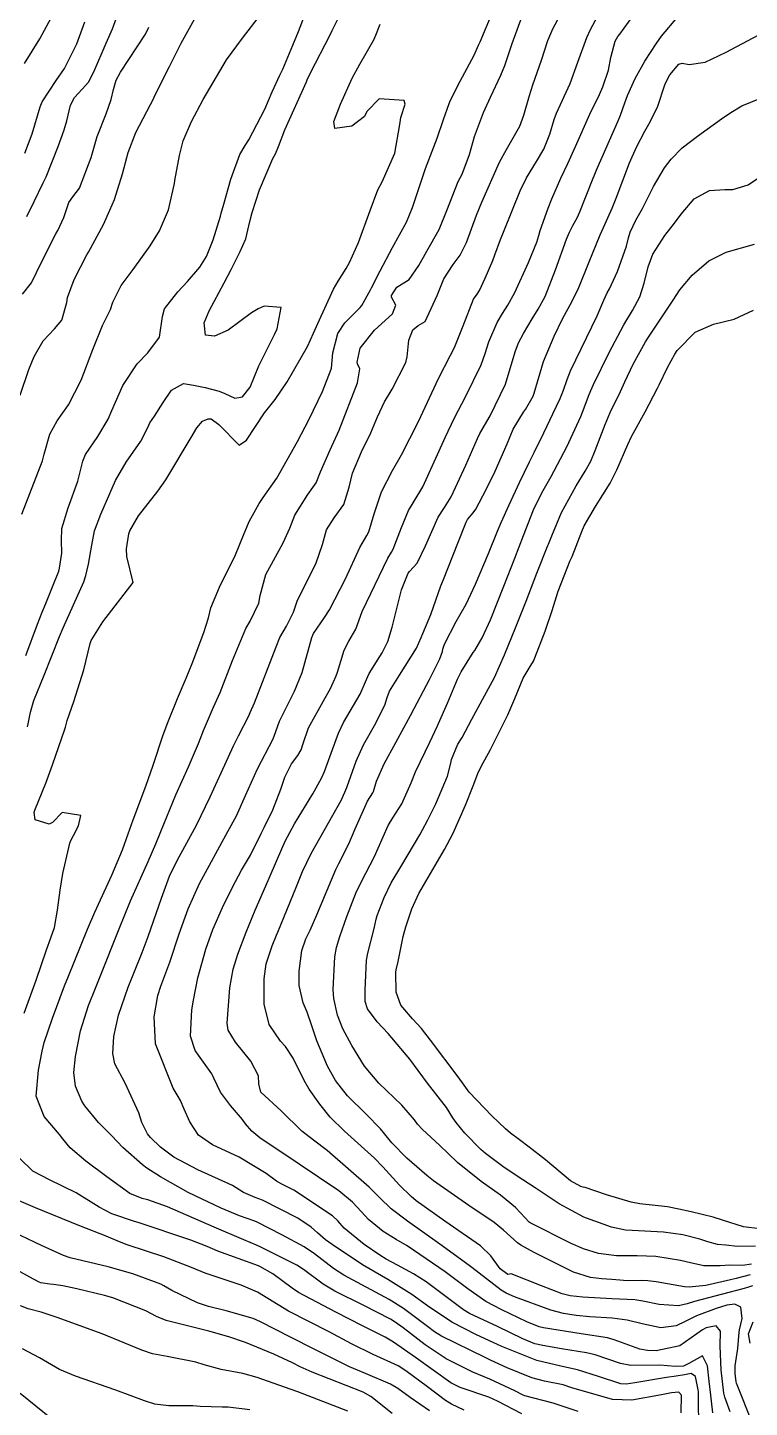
# Model space of a CAD drawing. Header units: feet. Extents: x 1313198 to 1317500, y 385000 to 389511.
# Drawn here: x 1316940 to 1317124, y 386686.8 to 387038.7 of the extents above; entities that cross this region are included whole.
import ezdxf

# ---------------------------------------------------------------- set-up
doc = ezdxf.new("R2010")
doc.units = ezdxf.units.FT
doc.layers.add('C-TOPO-MAJR', color=32, linetype='CONTINUOUS')

msp = doc.modelspace()

# ---------------------------------------------------------------- linework, layer by layer
at = {"layer": 'C-TOPO-MAJR'}
for points in [[(1316939.77, 386990.58), (1316941.66, 386994.4), (1316943.96, 386999.1), (1316944.73, 387000.68), (1316947.76, 387008.44), (1316949.33, 387012.66), (1316949.97, 387014.94), (1316950.96, 387018.98), (1316951.98, 387020.88), (1316953.92, 387022.99), (1316955.49, 387024.78), (1316956.91, 387027.43), (1316960.02, 387034.75), (1316961.63, 387038.38), (1316963.62, 387043.74)], [(1317106.61, 386685.42), (1317106.74, 386689.86), (1317106.07, 386690.65), (1317104.22, 386690.49), (1317101.6, 386689.96), (1317094.05, 386688.66), (1317089.11, 386688.76), (1317078.8, 386691.78), (1317076.57, 386692.5), (1317071.8, 386693.51), (1317068.55, 386694.32), (1317062.26, 386696.87), (1317058.05, 386698.85), (1317056.65, 386699.49), (1317045.53, 386704.92), (1317043.78, 386706.03), (1317041.94, 386707.44), (1317035.83, 386712.02), (1317032.16, 386714.31), (1317020.66, 386720.49), (1317018.01, 386722.22), (1317013.15, 386725.99), (1317010.53, 386727.75), (1317004.79, 386730.79), (1316998.54, 386734), (1316997.93, 386734.27), (1316994.02, 386735.67), (1316989.36, 386737.6), (1316980.97, 386741.57), (1316973.85, 386745.56), (1316970.44, 386747.8), (1316969.27, 386748.64), (1316964.31, 386753.08), (1316961.46, 386756.01), (1316958.04, 386759.46), (1316954.58, 386763.67), (1316953.83, 386764.92), (1316952.2, 386768.74), (1316951.76, 386772.23), (1316952.18, 386776.26), (1316953.53, 386782.86), (1316955.56, 386789.26), (1316957.28, 386793.68), (1316958.48, 386796.65), (1316963.36, 386808.89), (1316966.23, 386816.03), (1316970.73, 386826.03), (1316972.74, 386830.5), (1316974.01, 386833.69), (1316977.83, 386843.04), (1316981.03, 386850.21), (1316983.59, 386856.16), (1316984.88, 386859.42), (1316987.44, 386865.41), (1316989.08, 386869.09), (1316992.27, 386877.3), (1316995.61, 386885.46), (1316996.72, 386887.36), (1316998.93, 386891.91), (1316999.32, 386893.88), (1317000.76, 386899.22), (1317005.18, 386907.29), (1317006.89, 386911.09), (1317008.15, 386914.35), (1317011.5, 386919.62), (1317013.54, 386922.65), (1317014.72, 386925.45), (1317017.13, 386931.02), (1317019.45, 386936.01), (1317024.1, 386948.1), (1317024.74, 386951.67), (1317024.14, 386952.95), (1317024, 386953.35), (1317024.79, 386956.95), (1317028.47, 386961.53), (1317033.07, 386965.75), (1317033.9, 386967.89), (1317032.76, 386969.99), (1317032.77, 386970.37), (1317034.18, 386972.49), (1317037.27, 386974.5), (1317039.72, 386978.05), (1317041.81, 386981.71), (1317044.95, 386987.23), (1317046.89, 386992.04), (1317049.82, 386999.5), (1317050.79, 387001.35), (1317052.71, 387006.36), (1317053.97, 387010.97), (1317056.29, 387017.08), (1317058, 387020.96), (1317060.66, 387026.58), (1317061.69, 387029.03), (1317063.56, 387034.64), (1317067.36, 387045.11)], [(1317119.15, 386685.62), (1317117.77, 386689.35), (1317117.51, 386690.43), (1317116.89, 386696.38), (1317116.63, 386702.4), (1317116.66, 386706.26), (1317115.6, 386707.55), (1317113, 386707.08), (1317112.13, 386706.56), (1317106.3, 386702.44), (1317100.25, 386701.19), (1317098.05, 386701.3), (1317096.11, 386701.62), (1317089.59, 386704.05), (1317087.9, 386704.53), (1317081.17, 386705.53), (1317071.51, 386707.07), (1317070.44, 386707.33), (1317067.32, 386708.59), (1317060.9, 386711.63), (1317056.87, 386713.81), (1317052.22, 386717.03), (1317046.45, 386721.34), (1317036.75, 386727.95), (1317033.99, 386729.6), (1317030.67, 386731.68), (1317026.94, 386734.72), (1317025.14, 386736.62), (1317022.84, 386739.14), (1317019.4, 386742.04), (1317009.23, 386748.86), (1316999.25, 386755.57), (1316997.14, 386757.23), (1316995.58, 386759.13), (1316994.81, 386760.24), (1316991.7, 386763.79), (1316989.18, 386767.21), (1316987.48, 386770.75), (1316987.16, 386771.5), (1316986.96, 386771.83), (1316982.76, 386777.83), (1316981.52, 386781.47), (1316981.87, 386788.16), (1316982.29, 386790.64), (1316983.41, 386796.32), (1316985.45, 386803.65), (1316987.27, 386808.67), (1316989.71, 386814.29), (1316992.21, 386819.45), (1316994.58, 386823.79), (1316996.8, 386827.68), (1316999.57, 386833.18), (1317000.31, 386834.7), (1317002.53, 386839.22), (1317004.57, 386844.51), (1317005.56, 386847.51), (1317007.3, 386850.95), (1317008.94, 386853.05), (1317009.79, 386854.49), (1317010.24, 386856.11), (1317011.61, 386860.16), (1317015.82, 386867.63), (1317017.25, 386870.18), (1317018.67, 386873.34), (1317018.98, 386874.33), (1317020.71, 386879.96), (1317021.91, 386882.21), (1317023.72, 386885.31), (1317024.12, 386886.48), (1317025.28, 386889.82), (1317031.89, 386903.42), (1317032.75, 386904.9), (1317033.19, 386905.69), (1317035.3, 386911.2), (1317037.15, 386915.58), (1317038.33, 386917.48), (1317040.76, 386921.56), (1317046.55, 386934.37), (1317047.22, 386935.81), (1317048.96, 386939.4), (1317051.65, 386944.55), (1317055.69, 386952.73), (1317056.69, 386955.61), (1317057.6, 386958.56), (1317059.71, 386963.52), (1317061.09, 386965.82), (1317062.49, 386967.93), (1317064.24, 386971.18), (1317067.7, 386978.81), (1317069.82, 386984.03), (1317070.36, 386985.67), (1317070.73, 386986.96), (1317072.77, 386992.68), (1317073.68, 386995.03), (1317075.99, 387000.36), (1317077.77, 387004.1), (1317079.68, 387008.38), (1317083.34, 387016.61), (1317085.8, 387021.67), (1317086.7, 387023.63), (1317088.11, 387027.91), (1317088.69, 387031.13), (1317089.81, 387035.3), (1317090.49, 387036.43), (1317091.05, 387037.06), (1317095.47, 387043.19)], [(1316938.09, 386945.01), (1316940.36, 386951.53), (1316941.71, 386954.85), (1316943.98, 386958.86), (1316946.86, 386961.92), (1316948.7, 386964.12), (1316949.99, 386968.65), (1316950.2, 386969.89), (1316951.85, 386974.46), (1316955.12, 386980.77), (1316955.57, 386981.49), (1316959.32, 386988.49), (1316960.96, 386992.15), (1316962.18, 386994.89), (1316964.17, 387001.41), (1316965.61, 387006.91), (1316967.62, 387011.94), (1316971.38, 387019.13), (1316972, 387020.41), (1316972.56, 387021.62), (1316976.22, 387028.85), (1316979.2, 387034.73), (1316982.52, 387040.86)], [(1316938.57, 386914.66), (1316940.54, 386919.87), (1316943.81, 386928.25), (1316944.23, 386929.89), (1316945.65, 386935.06), (1316947.55, 386938.4), (1316950.42, 386942.5), (1316953.69, 386948.76), (1316956.65, 386956.61), (1316959.06, 386962.71), (1316961.1, 386966.86), (1316961.76, 386968.72), (1316963.84, 386972.93), (1316966.96, 386977), (1316971.29, 386983.1), (1316973.65, 386986.93), (1316975.95, 386992.26), (1316977.45, 386998.96), (1316977.58, 386999.76), (1316978.71, 387006.09), (1316979.63, 387009.82), (1316981.78, 387014.82), (1316984.79, 387020.42), (1316990.75, 387030.55), (1316994.8, 387036.01), (1317000.28, 387043.11)], [(1316939.19, 387029.55), (1316943.12, 387035.86), (1316946.63, 387042.34)], [(1316939.32, 387006.67), (1316941.17, 387011.61), (1316943.2, 387018.52), (1316943.73, 387019.83), (1316947.25, 387025.24), (1316949.37, 387028.31), (1316952.59, 387034.62), (1316954.57, 387040.23)], [(1316939.55, 386878.57), (1316942.49, 386886.58), (1316943.7, 386889.59), (1316944.63, 386891.85), (1316946.37, 386896.08), (1316947.93, 386900.05), (1316948.15, 386900.84), (1316948.7, 386904.7), (1316948.66, 386907.91), (1316948.76, 386911), (1316950.33, 386916.25), (1316952.78, 386923.02), (1316954.08, 386928.13), (1316954.76, 386929.81), (1316957.89, 386934.45), (1316960.52, 386938.84), (1316961.49, 386941.05), (1316964.28, 386947.4), (1316967.93, 386952.97), (1316970.64, 386955.73), (1316973.64, 386959.81), (1316974.4, 386965.05), (1316974.87, 386966.98), (1316978.3, 386971.35), (1316980.76, 386973.98), (1316983.91, 386977.65), (1316985.58, 386980.37), (1316987.34, 386984.57), (1316989.18, 386990.66), (1316989.37, 386991.39), (1316990, 386993.71), (1316991.8, 387000.03), (1316994.1, 387006.4), (1316995.46, 387008.64), (1316996.44, 387010.08), (1317000.5, 387017.92), (1317002.37, 387022.32), (1317004.34, 387026.57), (1317005.06, 387028.09), (1317007.62, 387034.21), (1317009.07, 387037.71), (1317010.57, 387041.7)], [(1316939.97, 386860.38), (1316940.16, 386861.1), (1316940.71, 386864.14), (1316941.59, 386867.13), (1316944.19, 386873.57), (1316948.15, 386883.39), (1316949.08, 386885.65), (1316954.3, 386897.37), (1316954.86, 386898.94), (1316955.5, 386901.83), (1316956.34, 386906.74), (1316957.1, 386910.36), (1316958.66, 386914.65), (1316960.99, 386919.91), (1316962.38, 386923.19), (1316965.12, 386927.89), (1316968.84, 386933.27), (1316970.63, 386936.75), (1316971.2, 386937.9), (1316972.32, 386939.58), (1316974.61, 386943.12), (1316976.7, 386946.23), (1316979.75, 386947.99), (1316982.27, 386947.55), (1316985.25, 386946.95), (1316988.87, 386946.02), (1316990.29, 386945.36), (1316992.86, 386944.21), (1316994.83, 386944.55), (1316996.73, 386947.05), (1316999, 386952.47), (1317002.96, 386960.47), (1317003.66, 386961.91), (1317004.64, 386967.3), (1317000.29, 386967.68), (1316998.82, 386966.99), (1316997.11, 386965.98), (1316991.12, 386961.59), (1316987.67, 386960), (1316985.36, 386960.25), (1316985, 386963.42), (1316986.31, 386966.48), (1316990.16, 386973.62), (1316991.87, 386977.04), (1316994.15, 386981.42), (1316995.66, 386984.87), (1316996.69, 386989.31), (1316997.24, 386991.59), (1316999.15, 386997.31), (1317002.54, 387005.31), (1317003.19, 387006.57), (1317003.99, 387008.37), (1317005.63, 387012.65), (1317011.09, 387024.92), (1317011.32, 387025.43), (1317012.23, 387027.38), (1317017.09, 387036.7), (1317017.7, 387037.98), (1317020.18, 387043.12)], [(1317080.4, 386685.76), (1317073.99, 386687.88), (1317066.75, 386689.73), (1317066.34, 386689.88), (1317064.28, 386690.96), (1317057.84, 386693.98), (1317053.55, 386695.76), (1317046.7, 386699.16), (1317041.35, 386702.76), (1317035.73, 386707.05), (1317033.71, 386708.56), (1317032.5, 386709.31), (1317025.7, 386712.77), (1317018.34, 386716.41), (1317015.33, 386718.18), (1317010.33, 386721.95), (1317008.64, 386723.05), (1316999.34, 386727.77), (1316998.41, 386728.18), (1316995.12, 386729.5), (1316987.57, 386732.73), (1316975.66, 386737.97), (1316970.68, 386739.72), (1316969.18, 386740.1), (1316966.08, 386741.37), (1316960.19, 386745.59), (1316954.87, 386749.61), (1316950.87, 386753.02), (1316949.02, 386755.26), (1316948.13, 386756.36), (1316944.22, 386761.02), (1316942.22, 386766.17), (1316942.76, 386772.82), (1316943.68, 386777.66), (1316944.21, 386779.87), (1316946.33, 386786.02), (1316949.44, 386794.28), (1316950.39, 386796.81), (1316955.25, 386808.76), (1316957.15, 386813.06), (1316961.45, 386822.53), (1316964.19, 386829.02), (1316965.66, 386833.11), (1316966.88, 386836.62), (1316970.14, 386845.27), (1316972.05, 386850.6), (1316974.61, 386858.31), (1316975.73, 386861.44), (1316978.24, 386867.58), (1316980.44, 386872.75), (1316981.93, 386876.51), (1316984.96, 386884.4), (1316986.09, 386888.17), (1316986.74, 386890.76), (1316988.95, 386895.98), (1316993.01, 386904.25), (1316995.02, 386909.27), (1316996.5, 386912.73), (1316999.01, 386917.32), (1317000.08, 386918.84), (1317003.56, 386923.81), (1317008.84, 386933.15), (1317011.79, 386938.82), (1317015.18, 386945.95), (1317017.44, 386951.64), (1317017.49, 386951.85), (1317017.81, 386955.74), (1317019.11, 386960.7), (1317020.91, 386963.46), (1317024.81, 386967.36), (1317025.19, 386967.83), (1317027.46, 386971.88), (1317027.73, 386972.39), (1317029.89, 386976.73), (1317033.07, 386982.64), (1317036.59, 386989.07), (1317038.12, 386992.85), (1317041.47, 387002.77), (1317044.45, 387010.56), (1317046.08, 387015.3), (1317047.47, 387019.35), (1317047.84, 387020.26), (1317050.28, 387025.05), (1317053.86, 387031.71), (1317055.01, 387034.22), (1317055.42, 387035.14), (1317058.48, 387042.43)], [(1317111.15, 386682.87), (1317111.03, 386687.96), (1317111.05, 386690.73), (1317111, 386691.23), (1317110.28, 386694.64), (1317109.19, 386695.41), (1317107.49, 386695.1), (1317105.4, 386694.73), (1317102.95, 386694.39), (1317094.84, 386693.08), (1317092.62, 386692.74), (1317091.23, 386692.8), (1317085.57, 386694.65), (1317080.25, 386696.4), (1317075.93, 386697.3), (1317069.89, 386698.71), (1317060.9, 386702.32), (1317058.7, 386703.34), (1317054.46, 386705.26), (1317048.18, 386708.55), (1317041.99, 386712.72), (1317038.01, 386715.58), (1317031.82, 386719.39), (1317025.41, 386723.13), (1317017.62, 386728.35), (1317016, 386729.55), (1317013.92, 386731.29), (1317012.28, 386732.74), (1317008.91, 386735.03), (1316999.94, 386739.62), (1316998.02, 386740.34), (1316995.05, 386741.63), (1316992.21, 386743.34), (1316983.4, 386747.36), (1316977.3, 386750.6), (1316973.9, 386753.16), (1316971.33, 386755.62), (1316970.57, 386756.59), (1316969.17, 386759.47), (1316968.38, 386761.92), (1316964.86, 386769.48), (1316962.24, 386774.42), (1316961.72, 386777.05), (1316962.03, 386781.37), (1316963.18, 386786.83), (1316965.63, 386793.94), (1316969.18, 386802.83), (1316970.74, 386806.91), (1316974.13, 386816.66), (1316976.22, 386822.26), (1316978.17, 386826.26), (1316983.05, 386835.33), (1316986.54, 386842.52), (1316989.33, 386848.67), (1316992.47, 386855.5), (1316993.76, 386858.06), (1316996.4, 386863.2), (1316996.79, 386864.04), (1316997.89, 386866.5), (1317003.35, 386880.82), (1317004.35, 386883.17), (1317006.04, 386886.05), (1317007.77, 386889.62), (1317008.8, 386892.66), (1317013.47, 386901.99), (1317015.19, 386906.91), (1317016.24, 386910.65), (1317018.13, 386913.67), (1317020.61, 386917.12), (1317022.01, 386921.51), (1317022.84, 386925.09), (1317025.15, 386930.53), (1317027.53, 386935.4), (1317029.21, 386939.42), (1317031.04, 386943.28), (1317032.94, 386946.51), (1317036.41, 386953.34), (1317036.81, 386954.77), (1317037.25, 386959.04), (1317038.26, 386961.68), (1317039.63, 386962.78), (1317041.4, 386963.8), (1317044.43, 386970.42), (1317046.1, 386974.61), (1317048.52, 386978.3), (1317050.3, 386980.69), (1317051.95, 386983.94), (1317054.48, 386990.85), (1317055.79, 386994.24), (1317060.36, 387004.44), (1317062.14, 387007.61), (1317065.55, 387013.59), (1317066.57, 387016.42), (1317067.95, 387021.44), (1317068.85, 387024.11), (1317071.04, 387030.44), (1317072.69, 387035.41), (1317073.93, 387038.45), (1317076.37, 387043.03)], [(1317114.76, 386685.43), (1317114.42, 386688.4), (1317114.24, 386689.92), (1317113.75, 386693.5), (1317113.34, 386697.35), (1317112.11, 386699.94), (1317108.63, 386697.95), (1317107.21, 386697.3), (1317105.13, 386697.22), (1317101.24, 386697.52), (1317093.79, 386697.47), (1317091.14, 386697.95), (1317084.69, 386700.2), (1317082.55, 386700.68), (1317076.17, 386701.72), (1317071.37, 386702.53), (1317069.3, 386703.03), (1317066.29, 386704.28), (1317059.78, 386707.42), (1317052.71, 386710.75), (1317051.17, 386711.66), (1317041.59, 386718.78), (1317038.41, 386720.84), (1317034.32, 386723.05), (1317031.46, 386724.61), (1317029.84, 386725.6), (1317025.86, 386728.37), (1317020.76, 386732.53), (1317019.11, 386734.33), (1317017.74, 386735.66), (1317007.93, 386742.17), (1317004.86, 386743.73), (1317003.46, 386744.5), (1317000.86, 386746.45), (1316993.91, 386750.64), (1316987.17, 386753.74), (1316983.54, 386756.22), (1316981.35, 386759.64), (1316979.93, 386762.86), (1316978.95, 386765.05), (1316978.41, 386766.04), (1316977.11, 386768.2), (1316972.58, 386779.52), (1316972.25, 386786.42), (1316973.25, 386791.88), (1316973.97, 386794.2), (1316976.26, 386800.32), (1316978.68, 386807.58), (1316980.91, 386813.96), (1316983.82, 386820.43), (1316991.08, 386833.64), (1316993.24, 386837.69), (1316995.59, 386842.89), (1316998.66, 386849.65), (1317002.58, 386857.31), (1317003.28, 386859.15), (1317004.24, 386861.83), (1317008.09, 386869.46), (1317010.01, 386874.21), (1317012.45, 386883.14), (1317012.91, 386884.14), (1317015.69, 386888.23), (1317017, 386890.24), (1317021.06, 386898.13), (1317024.68, 386906.08), (1317026.54, 386909.15), (1317027.03, 386910.15), (1317028.34, 386914.67), (1317030.21, 386920.29), (1317033.05, 386925.79), (1317035.3, 386929.78), (1317037.48, 386933.93), (1317039.68, 386938.25), (1317044.8, 386949.26), (1317047.79, 386955.02), (1317048.89, 386957.14), (1317051.03, 386962.68), (1317053.74, 386969.5), (1317054.66, 386970.76), (1317055.24, 386971.65), (1317056.64, 386974.82), (1317058.59, 386979.3), (1317059.14, 386980.81), (1317060.61, 386984.66), (1317061.53, 386986.95), (1317065.61, 386997.1), (1317067.24, 387000.43), (1317069.8, 387004.56), (1317071.6, 387007.75), (1317073.15, 387011.55), (1317074.29, 387015.27), (1317074.88, 387016.88), (1317078.32, 387024.51), (1317080.33, 387029.88), (1317082.58, 387036.23), (1317083.56, 387038.24), (1317085.87, 387042.64)], [(1317124.95, 386682.52), (1317120.77, 386692.95), (1317120.68, 386693.32), (1317120.46, 386695.4), (1317120.46, 386697.38), (1317121.11, 386701.81), (1317121.42, 386705.97), (1317121.52, 386706.59), (1317122.23, 386709.48), (1317121.86, 386712.32), (1317120.36, 386713.08), (1317118.33, 386712.82), (1317115.57, 386711.99), (1317110.57, 386710.13), (1317107.69, 386708.72), (1317105.35, 386707.57), (1317101.49, 386707.04), (1317096.68, 386708.05), (1317092.91, 386709.06), (1317089.03, 386709.5), (1317083.35, 386709.84), (1317079.84, 386710.22), (1317076.64, 386710.75), (1317073.42, 386711.59), (1317064.12, 386714.97), (1317062.03, 386715.89), (1317060.74, 386716.66), (1317053.28, 386722.48), (1317051.36, 386723.94), (1317045.08, 386728.45), (1317036.89, 386734.3), (1317032.72, 386737.43), (1317029.8, 386740.21), (1317027.11, 386742.96), (1317016.4, 386752.33), (1317012.88, 386754.9), (1317009.96, 386757.24), (1317004.62, 386762.39), (1316999.49, 386767.18), (1316998.98, 386769.32), (1316998.85, 386771.35), (1316996.9, 386775.13), (1316992.98, 386779.95), (1316991.18, 386783.02), (1316990.93, 386784.82), (1316991.6, 386793.79), (1316992.4, 386798.53), (1316993.58, 386802.42), (1316995.7, 386808.02), (1316998.04, 386813.62), (1317001.37, 386821.2), (1317003.76, 386826.72), (1317005.71, 386831.17), (1317008.06, 386835.6), (1317012.7, 386843.26), (1317014.91, 386847.24), (1317015.72, 386848.96), (1317017.78, 386854.61), (1317019.25, 386858.8), (1317020.59, 386861.44), (1317024.77, 386868.7), (1317026.4, 386872.48), (1317027.07, 386873.99), (1317029.82, 386878.29), (1317030.45, 386879.28), (1317031.82, 386882.16), (1317032.94, 386885.78), (1317035.31, 386895.31), (1317037.06, 386899.59), (1317037.41, 386900.03), (1317039.32, 386902.12), (1317041.49, 386906.54), (1317044.68, 386913.83), (1317046.33, 386916.35), (1317048.03, 386919.08), (1317051.71, 386927.09), (1317054.71, 386933.93), (1317055.34, 386935.19), (1317057.97, 386939.72), (1317061.83, 386947.79), (1317064.33, 386956), (1317065.17, 386958.33), (1317066.43, 386960.67), (1317068.63, 386964.45), (1317070.18, 386966.92), (1317071.95, 386970.13), (1317074.57, 386976.96), (1317077.4, 386984.79), (1317078.14, 386986.52), (1317079.02, 386988.26), (1317080.1, 386990.22), (1317080.83, 386991.77), (1317084.04, 386999.89), (1317085.22, 387002.8), (1317090.56, 387014.96), (1317091.16, 387016.4), (1317092.28, 387019.5), (1317093, 387021.4), (1317094.93, 387025.78), (1317097.38, 387030.17), (1317100.31, 387034.56), (1317101.6, 387036.58), (1317105.81, 387041.5)], [(1316938.71, 386970.77), (1316940.99, 386973.65), (1316943.57, 386978.89), (1316947.19, 386986.13), (1316947.73, 386986.97), (1316949.22, 386990.27), (1316950.51, 386994.12), (1316951.55, 386995.55), (1316953.26, 386997.74), (1316956.18, 387005.62), (1316957.74, 387010.92), (1316960.01, 387016.7), (1316961.34, 387020.43), (1316961.88, 387022.94), (1316962.61, 387025.33), (1316963.66, 387027.35), (1316970.04, 387037.09), (1316970.94, 387038.84)], [(1316939.12, 386787.32), (1316942.19, 386795.73), (1316944.81, 386803.53), (1316945.94, 386806.51), (1316946.85, 386809.19), (1316947.64, 386813.61), (1316948.29, 386818.74), (1316948.96, 386822.97), (1316950.74, 386830.66), (1316951.04, 386831.37), (1316951.7, 386832.63), (1316952.97, 386835.14), (1316953.58, 386837.74), (1316948.84, 386838.55), (1316946.33, 386835.99), (1316945.52, 386835.55), (1316941.95, 386836.64), (1316941.69, 386838.56), (1316941.88, 386839.09), (1316944.65, 386845.98), (1316946.34, 386850.68), (1316949.48, 386859.75), (1316949.63, 386860.25), (1316950.12, 386862.02), (1316951.76, 386866.82), (1316954.33, 386874.93), (1316955.94, 386881.66), (1316956.17, 386882.36), (1316959.17, 386887.12), (1316966.94, 386897.19), (1316965.33, 386903.85), (1316965.18, 386905.79), (1316965.82, 386909.59), (1316966.04, 386910.35), (1316968.29, 386914.2), (1316973.18, 386920.48), (1316975.23, 386923.35), (1316981.69, 386934.2), (1316983.13, 386936.68), (1316984.62, 386938.31), (1316986.08, 386938.96), (1316986.84, 386938.91), (1316988.75, 386937.49), (1316993.96, 386932.26), (1316995.86, 386933.53), (1317000.44, 386940.43), (1317003.09, 386943.89), (1317006.22, 386948.34), (1317011.4, 386957.41), (1317012.94, 386960.75), (1317014.04, 386963.24), (1317018.02, 386971.99), (1317019.16, 386974.09), (1317021.2, 386977.32), (1317022.06, 386978.83), (1317024.41, 386983.91), (1317027.35, 386992.07), (1317029.34, 386997.37), (1317030.37, 386999.42), (1317033.65, 387006.7), (1317034.92, 387014), (1317035.14, 387015.79), (1317036.31, 387019.2), (1317036.03, 387020.11), (1317029.62, 387020.59), (1317026.52, 387017.33), (1317025.88, 387016.09), (1317022.69, 387013.56), (1317018.3, 387012.96), (1317018.07, 387014.77), (1317019.81, 387019.23), (1317022.74, 387025.8), (1317024.74, 387029.43), (1317028.25, 387035.59), (1317028.79, 387036.76), (1317029.88, 387039.57)], [(1317124.88, 386717.75), (1317123.86, 386717.45), (1317122.69, 386717.12), (1317118.77, 386716.1), (1317110.01, 386713.77), (1317108.15, 386713.16), (1317105.97, 386712.67), (1317101.06, 386713.04), (1317096.9, 386713.89), (1317094.84, 386714.19), (1317088.98, 386714.48), (1317081.58, 386714.89), (1317078.36, 386715.24), (1317076.31, 386715.72), (1317071.01, 386717.8), (1317063.32, 386720.81), (1317062.46, 386720.68), (1317060.54, 386722.09), (1317058.16, 386725.44), (1317055.46, 386728.01), (1317046.41, 386734.28), (1317039.07, 386739.48), (1317037.79, 386740.54), (1317034.87, 386743.47), (1317030.58, 386748.15), (1317028.42, 386750.37), (1317020.84, 386757.23), (1317017.12, 386760.84), (1317014.49, 386764.1), (1317011.79, 386767.99), (1317010.53, 386770.13), (1317007.7, 386775.89), (1317005.75, 386778.87), (1317004.52, 386780.23), (1317001.59, 386784.41), (1317000.29, 386789.64), (1317000.3, 386796.1), (1317000.87, 386799.88), (1317002.36, 386804.47), (1317003.49, 386807.23), (1317003.8, 386807.96), (1317008.61, 386819.61), (1317010.14, 386823.49), (1317012.28, 386828.08), (1317020.07, 386841.72), (1317021.43, 386844.89), (1317021.52, 386845.17), (1317023.8, 386851.62), (1317025.65, 386855.77), (1317028.44, 386860.72), (1317031.12, 386865.86), (1317031.7, 386867.83), (1317032.26, 386869.49), (1317034.79, 386873.54), (1317039.15, 386880.45), (1317040.37, 386883.15), (1317040.78, 386884.19), (1317042.78, 386889.06), (1317045.34, 386896.38), (1317046.02, 386897.99), (1317049.74, 386907.19), (1317051.82, 386912.54), (1317052.2, 386913.22), (1317053.61, 386914.98), (1317054.28, 386915.86), (1317056.89, 386920.9), (1317059.23, 386925.59), (1317062.3, 386932.6), (1317063.79, 386936.34), (1317066.45, 386940.63), (1317066.97, 386941.34), (1317068.92, 386944.74), (1317069.19, 386945.48), (1317071.58, 386953.55), (1317074.27, 386960.06), (1317076.43, 386964.46), (1317078.82, 386968.99), (1317080.53, 386972.43), (1317083.16, 386978.98), (1317086.02, 386985.91), (1317086.87, 386987.73), (1317089.06, 386992.66), (1317090.07, 386995.25), (1317093.48, 387004.24), (1317095.29, 387008.22), (1317097.38, 387012.29), (1317098.39, 387014.12), (1317100.63, 387018.42), (1317102.6, 387024.41), (1317103.72, 387026.72), (1317106.07, 387029.41), (1317106.87, 387029.66), (1317108.7, 387029.3), (1317112.76, 387029.93), (1317118.12, 387032.5), (1317129.15, 387038.36)], [(1317124.25, 386720.55), (1317120.69, 386719.64), (1317119.21, 386719.31), (1317112.96, 386717.89), (1317108.67, 386717.42), (1317107.54, 386717.52), (1317100.31, 386718.77), (1317098.19, 386719.06), (1317096.62, 386719.12), (1317092.91, 386719.09), (1317090.99, 386719.22), (1317088.93, 386719.38), (1317086.39, 386719.53), (1317083.53, 386719.88), (1317079.17, 386721.24), (1317069.19, 386726.29), (1317065.74, 386728.14), (1317064.92, 386728.72), (1317061.33, 386731.99), (1317058.94, 386733.91), (1317052.49, 386738.25), (1317043.49, 386744.53), (1317041.77, 386745.92), (1317036.74, 386750.36), (1317032.85, 386754.26), (1317030.76, 386756.86), (1317029.99, 386757.84), (1317026.29, 386761.61), (1317021.6, 386766.22), (1317018.51, 386770.18), (1317016.48, 386773.84), (1317013.77, 386780.24), (1317012.5, 386784.12), (1317011.28, 386787.62), (1317010.24, 386790), (1317009.25, 386794.41), (1317009.24, 386798.01), (1317009.96, 386803.32), (1317010.96, 386806.27), (1317012.03, 386808.53), (1317013.76, 386812.41), (1317018.62, 386824.02), (1317019.36, 386825.55), (1317021.89, 386830.49), (1317023.53, 386834.33), (1317026.66, 386841.41), (1317028.01, 386843.57), (1317028.17, 386843.92), (1317028.93, 386846.55), (1317030.88, 386850.9), (1317033.93, 386856.37), (1317037.64, 386863.28), (1317038.55, 386865.07), (1317042.5, 386872.41), (1317045.1, 386877.75), (1317045.76, 386879.59), (1317045.9, 386880.21), (1317046.3, 386881.47), (1317049.32, 386887.22), (1317051.83, 386891.63), (1317054.25, 386896.73), (1317057.56, 386904.61), (1317059.85, 386910.29), (1317060.77, 386912.5), (1317062.77, 386917), (1317065.39, 386922.7), (1317067.99, 386927.95), (1317069.21, 386930.39), (1317071.61, 386935.35), (1317073.94, 386940.22), (1317075.8, 386944.15), (1317076.66, 386946.28), (1317077.56, 386948.98), (1317078.45, 386951.16), (1317085.24, 386965.17), (1317086.97, 386969.23), (1317087.81, 386971.07), (1317088.35, 386972.06), (1317090.41, 386976.56), (1317092.68, 386982.97), (1317093.21, 386985.09), (1317093.61, 386986.52), (1317095.11, 386989.6), (1317096.79, 386992.63), (1317099.61, 386998.22), (1317102.43, 387002.93), (1317104.1, 387005.16), (1317106.89, 387008.02), (1317110.85, 387011.03), (1317113.24, 387012.82), (1317116.95, 387015.46), (1317119.28, 387017.11), (1317122.14, 387018.75), (1317129.02, 387021.6)], [(1317124.6, 386723.35), (1317122.26, 386722.97), (1317119.09, 386723.05), (1317116.61, 386722.92), (1317112.42, 386722.88), (1317109.06, 386723.62), (1317106.48, 386724.27), (1317100.15, 386725.23), (1317095.4, 386725.43), (1317090.14, 386725.46), (1317085.59, 386726.06), (1317081.71, 386727.23), (1317078.61, 386728.61), (1317068.18, 386733.85), (1317067.9, 386734.04), (1317065.69, 386736.42), (1317064.4, 386737.8), (1317060.57, 386740.91), (1317055.62, 386744.43), (1317049.62, 386749.22), (1317045, 386753.69), (1317040.68, 386757.66), (1317039.39, 386759.05), (1317038.63, 386760.15), (1317035.45, 386763.83), (1317029.54, 386769.47), (1317025.89, 386773.83), (1317022.67, 386779.06), (1317020.34, 386783.32), (1317019.05, 386786.79), (1317018.1, 386791.05), (1317017.92, 386793.38), (1317018.33, 386801.69), (1317018.73, 386804.08), (1317019.61, 386806.89), (1317021.37, 386812.01), (1317023.89, 386818.33), (1317026.24, 386823.01), (1317028.44, 386827.28), (1317029.36, 386829.44), (1317031.92, 386835.19), (1317033.16, 386837.19), (1317035.39, 386840.7), (1317037.81, 386846.06), (1317038.95, 386848.91), (1317042.59, 386856.48), (1317044.52, 386860.63), (1317044.79, 386861.24), (1317047.04, 386866.41), (1317049.65, 386872.56), (1317050.56, 386874.36), (1317053.64, 386879.31), (1317054.03, 386879.88), (1317055.92, 386883.08), (1317058, 386887.63), (1317061.41, 386896.28), (1317064.22, 386903.4), (1317066.44, 386909.14), (1317069.01, 386915.71), (1317071.12, 386920.06), (1317073.5, 386924.21), (1317077.53, 386931.79), (1317081.09, 386939.56), (1317081.93, 386941.73), (1317083.01, 386944.69), (1317083.61, 386946.18), (1317084.28, 386947.71), (1317088.25, 386955.87), (1317092.01, 386962.89), (1317094.22, 386966.53), (1317096.1, 386970.02), (1317097.21, 386973.55), (1317098.27, 386977.71), (1317099.44, 386980.9), (1317102.49, 386985.73), (1317104.98, 386988.88), (1317106.61, 386991.14), (1317110, 386995.03), (1317113.91, 386997.15), (1317117.79, 386997.42), (1317119.81, 386997.45), (1317123.77, 386998.66), (1317128.5, 387001.85)], [(1317125.58, 386727.91), (1317121, 386727.82), (1317118.06, 386728.12), (1317115.91, 386728.29), (1317113.41, 386728.99), (1317111.39, 386729.7), (1317107.05, 386730.78), (1317102.15, 386731.51), (1317094.16, 386731.87), (1317092.44, 386731.96), (1317088.86, 386732.71), (1317082.47, 386735.02), (1317081.83, 386735.3), (1317075.52, 386738.68), (1317073.73, 386739.88), (1317071.74, 386741.23), (1317069.43, 386742.8), (1317064.83, 386745.8), (1317061.19, 386748.25), (1317056.73, 386751.55), (1317055.53, 386752.56), (1317051.5, 386756.69), (1317049.26, 386759.42), (1317048.45, 386760.66), (1317046.82, 386763.24), (1317042.01, 386769.5), (1317039.61, 386772.68), (1317037.48, 386775.57), (1317031.92, 386782.15), (1317029.14, 386785.09), (1317026.63, 386788.44), (1317026.1, 386790.33), (1317026.11, 386793.18), (1317026.45, 386800.88), (1317026.78, 386802.65), (1317028.37, 386808.91), (1317028.87, 386811.31), (1317029.13, 386812.27), (1317030.91, 386816.87), (1317032.72, 386820.54), (1317035.4, 386825.09), (1317040.04, 386832.86), (1317040.73, 386834.11), (1317041.99, 386836.45), (1317044.12, 386840.74), (1317047.04, 386847.75), (1317047.9, 386851.1), (1317048.07, 386852), (1317049.74, 386855.96), (1317050.78, 386857.63), (1317053.29, 386862.34), (1317056.49, 386868.3), (1317059.07, 386872.94), (1317061.63, 386878.76), (1317064.37, 386885.61), (1317067.1, 386892.45), (1317069.88, 386899.6), (1317072.68, 386906.63), (1317072.83, 386906.99), (1317073.65, 386909.11), (1317076.1, 386915.04), (1317079.88, 386921.87), (1317082.18, 386925.59), (1317083.58, 386928.16), (1317084.76, 386930.84), (1317087.27, 386937.48), (1317088.51, 386940.52), (1317091.15, 386945.94), (1317092.29, 386948.34), (1317094.45, 386952.84), (1317097.58, 386958.61), (1317098.33, 386959.75), (1317104.63, 386969.17), (1317106.32, 386971.81), (1317109.46, 386975.55), (1317113.72, 386979.21), (1317118.11, 386981.43), (1317125.31, 386983.45)], [(1317126.68, 386732.34), (1317122.58, 386732.82), (1317117.22, 386734.53), (1317114.81, 386735.32), (1317109.21, 386736.65), (1317106.02, 386737.36), (1317103.14, 386737.9), (1317096.08, 386738.74), (1317093.9, 386739.16), (1317087.61, 386741.02), (1317082.14, 386742.89), (1317081.65, 386742.99), (1317081.05, 386743.12), (1317078.41, 386744.59), (1317072.02, 386749.93), (1317067.86, 386753.16), (1317065.41, 386755.03), (1317063.16, 386756.72), (1317061.86, 386757.8), (1317058.4, 386761.17), (1317052.63, 386767.21), (1317051.34, 386768.94), (1317049.82, 386771.09), (1317042.73, 386780.45), (1317040.44, 386783.43), (1317038.15, 386785.89), (1317035.16, 386789.34), (1317034, 386792.71), (1317033.91, 386797.79), (1317034.01, 386798.38), (1317034.52, 386800.49), (1317035.8, 386806.85), (1317036.45, 386809.38), (1317037.98, 386813.95), (1317039.74, 386817.87), (1317046.28, 386829.05), (1317048.44, 386833.11), (1317051.66, 386840.37), (1317053.65, 386845.3), (1317054.84, 386848.43), (1317055.66, 386850.22), (1317058.02, 386854.63), (1317062.48, 386863.41), (1317064.23, 386867.57), (1317066.4, 386872.79), (1317067.91, 386875.36), (1317069, 386877.11), (1317069.38, 386877.98), (1317071.95, 386884.77), (1317073.72, 386890.07), (1317075.28, 386894.95), (1317078.37, 386902.8), (1317078.82, 386903.86), (1317081.29, 386910.22), (1317081.91, 386911.62), (1317084.82, 386916.54), (1317088.52, 386922.52), (1317090.23, 386925.93), (1317093.02, 386932.42), (1317094, 386934.39), (1317097.46, 386940.72), (1317100.65, 386946.73), (1317101.08, 386947.63), (1317103.19, 386952.06), (1317105.07, 386955.45), (1317105.64, 386956.33), (1317110.19, 386961.04), (1317114.88, 386963.07), (1317120.2, 386964.32), (1317125.13, 386966.67)], [(1317065.99, 386685.14), (1317059.85, 386688.4), (1317057.64, 386689.38), (1317050.32, 386691.86), (1317047.96, 386693.04), (1317038.9, 386699.47), (1317033.32, 386703.4), (1317031.17, 386704.66), (1317025.39, 386707.6), (1317018.62, 386711.05), (1317009.07, 386716.12), (1317007.44, 386717.21), (1317002.52, 386720.85), (1316999.22, 386722.73), (1316998.86, 386722.88), (1316988.5, 386726.66), (1316985.75, 386727.79), (1316981.63, 386729.46), (1316968.17, 386733.93), (1316967.28, 386734.19), (1316961.45, 386736.17), (1316958.25, 386737.87), (1316952.4, 386741.49), (1316945.62, 386744.79), (1316941.36, 386747.07), (1316937.91, 386750.33)], [(1317051.29, 386686.08), (1317048.08, 386687.59), (1317046.6, 386688.52), (1317041.98, 386691.99), (1317036.42, 386696.14), (1317034.45, 386697.34), (1317028.15, 386700.25), (1317022.6, 386703.01), (1317016.9, 386706.03), (1317006.51, 386711.36), (1317003.88, 386712.94), (1316998.6, 386716.21), (1316994.45, 386717.95), (1316985.29, 386721.02), (1316981.76, 386722.46), (1316974.75, 386725.17), (1316965.68, 386728.18), (1316965.38, 386728.26), (1316963.41, 386729.01), (1316960.05, 386730.48), (1316953.5, 386732.99), (1316942.04, 386737.69), (1316936.68, 386739.97)], [(1317042.47, 386685.9), (1317037.59, 386689.31), (1317034.42, 386691.58), (1317032.51, 386692.69), (1317026.16, 386695.41), (1317022.12, 386697.12), (1317013.21, 386701.57), (1317007.04, 386704.71), (1316999.43, 386708.64), (1316997.55, 386709.47), (1316990.67, 386711.38), (1316986.15, 386712.5), (1316983.35, 386713.41), (1316976.75, 386716.57), (1316974.76, 386717.82), (1316974, 386718.24), (1316966.86, 386720.85), (1316960.57, 386722.59), (1316950.88, 386724.95), (1316949.18, 386725.51), (1316943.59, 386728.07), (1316934.59, 386732.29)], [(1317032.97, 386685.21), (1317027.55, 386689.57), (1317025.6, 386690.64), (1317012.59, 386695.73), (1317009.54, 386697.13), (1317007.56, 386698.13), (1317002.78, 386700.33), (1316995.55, 386703.31), (1316991.35, 386704.79), (1316986.19, 386706.22), (1316975.36, 386708.96), (1316972.88, 386709.98), (1316970.15, 386711.42), (1316961.73, 386714.71), (1316959.61, 386715.33), (1316952.59, 386716.99), (1316948.98, 386717.77), (1316946.59, 386718.13), (1316945.69, 386718.23), (1316943.41, 386718.56), (1316942.92, 386718.73), (1316940.56, 386720.03), (1316934.86, 386723.15)], [(1317021.66, 386685.82), (1317008.87, 386690.75), (1317005.51, 386691.9), (1316998.56, 386694.41), (1316994.91, 386695.45), (1316989.36, 386696.48), (1316985.03, 386697.62), (1316982.88, 386698.3), (1316975.56, 386699.75), (1316971.88, 386700.41), (1316969.13, 386701.39), (1316959.01, 386705.53), (1316947.55, 386709.72), (1316943.49, 386711.08), (1316940.18, 386711.95), (1316938.2, 386712.65)], [(1317124.25, 386703.15), (1317123.79, 386705.51), (1317125, 386708.6)], [(1316996.65, 386686.12), (1316991.15, 386686.8), (1316989.6, 386686.84), (1316984.04, 386686.99), (1316982.13, 386687.14), (1316976, 386687.2), (1316972.47, 386687.56), (1316969.83, 386688.41), (1316962.48, 386691.19), (1316952.2, 386694.71), (1316948.16, 386696.45), (1316943, 386699.44), (1316938.69, 386701.72)], [(1316946.13, 386683.87), (1316938.11, 386690.31)]]:
    msp.add_lwpolyline(points, dxfattribs=at)

doc.saveas('drawing.dxf')
